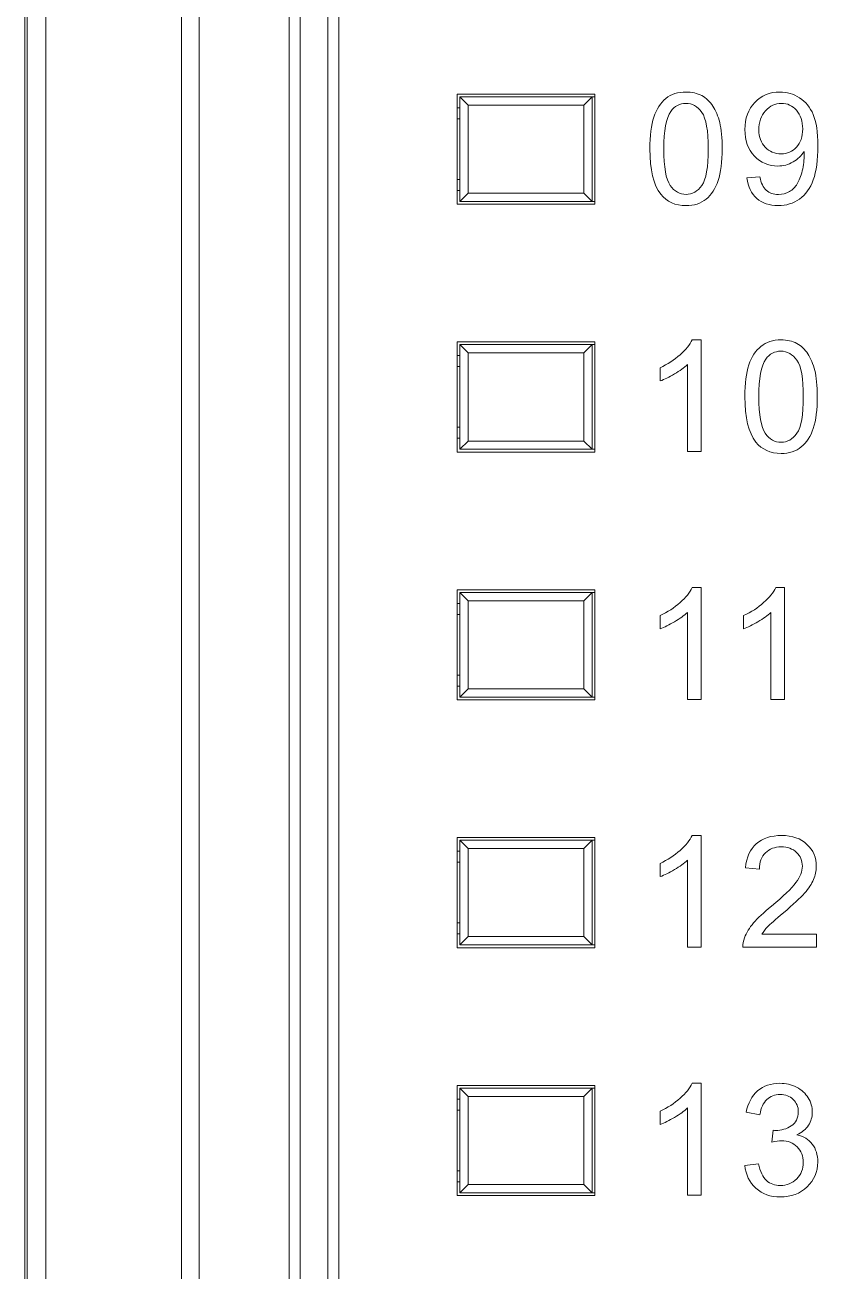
# Model space of a CAD drawing. Header units: millimetres. Extents: x 33157 to 59611, y -29750 to 1750.
# Drawn here: x 53530.02 to 53544.43, y -3994.32 to -3971.69 of the extents above; entities that cross this region are included whole.
import ezdxf

# ---------------------------------------------------------------- set-up
doc = ezdxf.new("R2010")
doc.units = ezdxf.units.MM
doc.layers.get('0').update_dxf_attribs({"lineweight": 18})

msp = doc.modelspace()

# ---------------------------------------------------------------- linework, layer by layer
at = {"lineweight": 9}
for p, q in [((53530.02, -3917.698), (53530.02, -4016.198)), ((53530.058, -3918.362), (53530.058, -4015.533)), ((53530.399, -3918.362), (53530.399, -4015.533)), ((53532.866, -3922.678), (53532.866, -4011.217)), ((53533.182, -3922.678), (53533.182, -4011.217)), ((53534.82, -3922.948), (53534.82, -4010.948)), ((53535.02, -3922.948), (53535.02, -4010.948)), ((53535.52, -3922.948), (53535.52, -4010.948)), ((53535.72, -3922.948), (53535.72, -4010.948)), ((53537.87, -3972.948), (53537.87, -3974.948)), ((53537.92, -3972.998), (53537.92, -3974.898)), ((53540.32, -3972.998), (53540.32, -3974.898)), ((53540.37, -3972.948), (53540.37, -3974.948)), ((53538.07, -3973.148), (53538.07, -3974.748)), ((53540.17, -3973.148), (53540.17, -3974.748)), ((53537.87, -3977.448), (53537.87, -3979.448)), ((53537.92, -3977.498), (53537.92, -3979.398)), ((53538.07, -3977.648), (53538.07, -3979.248)), ((53540.17, -3977.648), (53540.17, -3979.248)), ((53540.32, -3977.498), (53540.32, -3979.398)), ((53540.37, -3977.448), (53540.37, -3979.448)), ((53537.87, -3981.948), (53537.87, -3983.948)), ((53540.37, -3981.948), (53540.37, -3983.948)), ((53537.92, -3981.998), (53537.92, -3983.898)), ((53538.07, -3982.148), (53538.07, -3983.748)), ((53540.17, -3982.148), (53540.17, -3983.748)), ((53540.32, -3981.998), (53540.32, -3983.898)), ((53537.87, -3986.448), (53537.87, -3988.448)), ((53540.37, -3986.448), (53540.37, -3988.448)), ((53537.92, -3986.498), (53537.92, -3988.398)), ((53538.07, -3986.648), (53538.07, -3988.248)), ((53540.17, -3986.648), (53540.17, -3988.248)), ((53540.32, -3986.498), (53540.32, -3988.398)), ((53537.87, -3990.948), (53537.87, -3992.948)), ((53537.92, -3990.998), (53537.92, -3992.898)), ((53540.32, -3990.998), (53540.32, -3992.898)), ((53540.37, -3990.948), (53540.37, -3992.948)), ((53538.07, -3991.148), (53538.07, -3992.748)), ((53540.17, -3991.148), (53540.17, -3992.748))]:
    msp.add_line(p, q, dxfattribs=at)
for points in [[(53540.37, -3972.948), (53540.37, -3972.948), (53537.87, -3972.948), (53537.87, -3972.948)], [(53537.92, -3972.998), (53537.92, -3972.998), (53540.37, -3972.998), (53540.37, -3972.998)], [(53537.92, -3972.998), (53537.92, -3972.998), (53538.07, -3973.148), (53538.07, -3973.148)], [(53540.32, -3972.998), (53540.32, -3972.998), (53540.17, -3973.148), (53540.17, -3973.148)], [(53537.92, -3973.198), (53537.92, -3973.198), (53537.87, -3973.198), (53537.87, -3973.198)], [(53540.17, -3973.148), (53540.17, -3973.148), (53538.07, -3973.148), (53538.07, -3973.148)], [(53537.92, -3973.398), (53537.92, -3973.398), (53537.87, -3973.398), (53537.87, -3973.398)], [(53537.87, -3974.498), (53537.87, -3974.498), (53537.92, -3974.498), (53537.92, -3974.498)], [(53537.87, -3974.698), (53537.87, -3974.698), (53537.92, -3974.698), (53537.92, -3974.698)], [(53537.92, -3974.898), (53537.92, -3974.898), (53540.37, -3974.898), (53540.37, -3974.898)], [(53537.92, -3974.898), (53537.92, -3974.898), (53538.07, -3974.748), (53538.07, -3974.748)], [(53538.07, -3974.748), (53538.07, -3974.748), (53540.17, -3974.748), (53540.17, -3974.748)], [(53540.32, -3974.898), (53540.32, -3974.898), (53540.17, -3974.748), (53540.17, -3974.748)], [(53537.87, -3974.948), (53537.87, -3974.948), (53540.37, -3974.948), (53540.37, -3974.948)], [(53540.37, -3977.448), (53540.37, -3977.448), (53537.87, -3977.448), (53537.87, -3977.448)], [(53537.92, -3977.498), (53537.92, -3977.498), (53540.37, -3977.498), (53540.37, -3977.498)], [(53537.92, -3977.498), (53537.92, -3977.498), (53538.07, -3977.648), (53538.07, -3977.648)], [(53540.17, -3977.648), (53540.17, -3977.648), (53538.07, -3977.648), (53538.07, -3977.648)], [(53540.32, -3977.498), (53540.32, -3977.498), (53540.17, -3977.648), (53540.17, -3977.648)], [(53537.92, -3977.698), (53537.92, -3977.698), (53537.87, -3977.698), (53537.87, -3977.698)], [(53537.92, -3977.898), (53537.92, -3977.898), (53537.87, -3977.898), (53537.87, -3977.898)], [(53537.87, -3978.998), (53537.87, -3978.998), (53537.92, -3978.998), (53537.92, -3978.998)], [(53537.87, -3979.198), (53537.87, -3979.198), (53537.92, -3979.198), (53537.92, -3979.198)], [(53537.87, -3979.448), (53537.87, -3979.448), (53540.37, -3979.448), (53540.37, -3979.448)], [(53537.92, -3979.398), (53537.92, -3979.398), (53540.37, -3979.398), (53540.37, -3979.398)], [(53537.92, -3979.398), (53537.92, -3979.398), (53538.07, -3979.248), (53538.07, -3979.248)], [(53538.07, -3979.248), (53538.07, -3979.248), (53540.17, -3979.248), (53540.17, -3979.248)], [(53540.32, -3979.398), (53540.32, -3979.398), (53540.17, -3979.248), (53540.17, -3979.248)], [(53540.37, -3981.948), (53540.37, -3981.948), (53537.87, -3981.948), (53537.87, -3981.948)], [(53537.92, -3981.998), (53537.92, -3981.998), (53540.37, -3981.998), (53540.37, -3981.998)], [(53537.92, -3981.998), (53537.92, -3981.998), (53538.07, -3982.148), (53538.07, -3982.148)], [(53540.17, -3982.148), (53540.17, -3982.148), (53538.07, -3982.148), (53538.07, -3982.148)], [(53540.32, -3981.998), (53540.32, -3981.998), (53540.17, -3982.148), (53540.17, -3982.148)], [(53537.92, -3982.198), (53537.92, -3982.198), (53537.87, -3982.198), (53537.87, -3982.198)], [(53537.92, -3982.398), (53537.92, -3982.398), (53537.87, -3982.398), (53537.87, -3982.398)], [(53537.87, -3983.498), (53537.87, -3983.498), (53537.92, -3983.498), (53537.92, -3983.498)], [(53537.87, -3983.698), (53537.87, -3983.698), (53537.92, -3983.698), (53537.92, -3983.698)], [(53537.92, -3983.898), (53537.92, -3983.898), (53538.07, -3983.748), (53538.07, -3983.748)], [(53538.07, -3983.748), (53538.07, -3983.748), (53540.17, -3983.748), (53540.17, -3983.748)], [(53540.32, -3983.898), (53540.32, -3983.898), (53540.17, -3983.748), (53540.17, -3983.748)], [(53537.87, -3983.948), (53537.87, -3983.948), (53540.37, -3983.948), (53540.37, -3983.948)], [(53537.92, -3983.898), (53537.92, -3983.898), (53540.37, -3983.898), (53540.37, -3983.898)], [(53540.37, -3986.448), (53540.37, -3986.448), (53537.87, -3986.448), (53537.87, -3986.448)], [(53537.92, -3986.698), (53537.92, -3986.698), (53537.87, -3986.698), (53537.87, -3986.698)], [(53537.92, -3986.498), (53537.92, -3986.498), (53540.37, -3986.498), (53540.37, -3986.498)], [(53537.92, -3986.498), (53537.92, -3986.498), (53538.07, -3986.648), (53538.07, -3986.648)], [(53540.17, -3986.648), (53540.17, -3986.648), (53538.07, -3986.648), (53538.07, -3986.648)], [(53540.32, -3986.498), (53540.32, -3986.498), (53540.17, -3986.648), (53540.17, -3986.648)], [(53537.92, -3986.898), (53537.92, -3986.898), (53537.87, -3986.898), (53537.87, -3986.898)], [(53537.87, -3987.998), (53537.87, -3987.998), (53537.92, -3987.998), (53537.92, -3987.998)], [(53537.87, -3988.198), (53537.87, -3988.198), (53537.92, -3988.198), (53537.92, -3988.198)], [(53537.92, -3988.398), (53537.92, -3988.398), (53538.07, -3988.248), (53538.07, -3988.248)], [(53538.07, -3988.248), (53538.07, -3988.248), (53540.17, -3988.248), (53540.17, -3988.248)], [(53540.32, -3988.398), (53540.32, -3988.398), (53540.17, -3988.248), (53540.17, -3988.248)], [(53537.87, -3988.448), (53537.87, -3988.448), (53540.37, -3988.448), (53540.37, -3988.448)], [(53537.92, -3988.398), (53537.92, -3988.398), (53540.37, -3988.398), (53540.37, -3988.398)], [(53540.37, -3990.948), (53540.37, -3990.948), (53537.87, -3990.948), (53537.87, -3990.948)], [(53537.92, -3990.998), (53537.92, -3990.998), (53540.37, -3990.998), (53540.37, -3990.998)], [(53537.92, -3990.998), (53537.92, -3990.998), (53538.07, -3991.148), (53538.07, -3991.148)], [(53540.32, -3990.998), (53540.32, -3990.998), (53540.17, -3991.148), (53540.17, -3991.148)], [(53537.92, -3991.198), (53537.92, -3991.198), (53537.87, -3991.198), (53537.87, -3991.198)], [(53540.17, -3991.148), (53540.17, -3991.148), (53538.07, -3991.148), (53538.07, -3991.148)], [(53537.92, -3991.398), (53537.92, -3991.398), (53537.87, -3991.398), (53537.87, -3991.398)], [(53537.87, -3992.498), (53537.87, -3992.498), (53537.92, -3992.498), (53537.92, -3992.498)], [(53537.87, -3992.698), (53537.87, -3992.698), (53537.92, -3992.698), (53537.92, -3992.698)], [(53537.92, -3992.898), (53537.92, -3992.898), (53538.07, -3992.748), (53538.07, -3992.748)], [(53538.07, -3992.748), (53538.07, -3992.748), (53540.17, -3992.748), (53540.17, -3992.748)], [(53540.32, -3992.898), (53540.32, -3992.898), (53540.17, -3992.748), (53540.17, -3992.748)], [(53537.87, -3992.948), (53537.87, -3992.948), (53540.37, -3992.948), (53540.37, -3992.948)], [(53537.92, -3992.898), (53537.92, -3992.898), (53540.37, -3992.898), (53540.37, -3992.898)]]:
    msp.add_open_spline(points, degree=3, dxfattribs=at)
for points, knots in [([(53541.37, -3973.943), (53541.37, -3973.705), (53541.394, -3973.512), (53541.443, -3973.366), (53541.492, -3973.22), (53541.565, -3973.108), (53541.662, -3973.029), (53541.759, -3972.95), (53541.88, -3972.911), (53542.027, -3972.911), (53542.135, -3972.911), (53542.23, -3972.933), (53542.313, -3972.977), (53542.395, -3973.021), (53542.462, -3973.084), (53542.515, -3973.166), (53542.568, -3973.248), (53542.609, -3973.348), (53542.639, -3973.466), (53542.67, -3973.584), (53542.685, -3973.743), (53542.685, -3973.943), (53542.685, -3974.18), (53542.66, -3974.372), (53542.612, -3974.518), (53542.563, -3974.664), (53542.49, -3974.777), (53542.394, -3974.856), (53542.297, -3974.935), (53542.175, -3974.974), (53542.027, -3974.974), (53541.833, -3974.974), (53541.68, -3974.905), (53541.569, -3974.767), (53541.436, -3974.597), (53541.37, -3974.323), (53541.37, -3973.943)], [0, 0, 0, 0, 140855.85434, 140855.85434, 140855.85434, 281711.70868, 281711.70868, 281711.70868, 422567.56302, 422567.56302, 422567.56302, 563423.41736, 563423.41736, 563423.41736, 704279.271699, 704279.271699, 704279.271699, 845135.126039, 845135.126039, 845135.126039, 985990.980379, 985990.980379, 985990.980379, 1126846.834719, 1126846.834719, 1126846.834719, 1267702.689059, 1267702.689059, 1267702.689059, 1408558.543399, 1408558.543399, 1408558.543399, 1549414.397739, 1549414.397739, 1549414.397739, 1690270.252079, 1690270.252079, 1690270.252079, 1690270.252079]), ([(53541.624, -3973.944), (53541.624, -3974.277), (53541.662, -3974.498), (53541.74, -3974.607), (53541.817, -3974.717), (53541.913, -3974.771), (53542.027, -3974.771), (53542.141, -3974.771), (53542.237, -3974.716), (53542.315, -3974.607), (53542.392, -3974.497), (53542.431, -3974.276), (53542.431, -3973.944), (53542.431, -3973.612), (53542.392, -3973.391), (53542.315, -3973.282), (53542.237, -3973.172), (53542.141, -3973.117), (53542.024, -3973.117), (53541.911, -3973.117), (53541.819, -3973.166), (53541.751, -3973.262), (53541.666, -3973.385), (53541.624, -3973.613), (53541.624, -3973.944)], [0, 0, 0, 0, 144135.000901, 144135.000901, 144135.000901, 288270.001802, 288270.001802, 288270.001802, 432405.002703, 432405.002703, 432405.002703, 576540.003603, 576540.003603, 576540.003603, 720675.004504, 720675.004504, 720675.004504, 864810.005405, 864810.005405, 864810.005405, 1008945.006306, 1008945.006306, 1008945.006306, 1153080.007207, 1153080.007207, 1153080.007207, 1153080.007207]), ([(53543.133, -3974.472), (53543.133, -3974.472), (53543.37, -3974.452), (53543.37, -3974.452), (53543.39, -3974.564), (53543.429, -3974.645), (53543.485, -3974.695), (53543.542, -3974.746), (53543.615, -3974.771), (53543.705, -3974.771), (53543.781, -3974.771), (53543.848, -3974.754), (53543.905, -3974.719), (53543.963, -3974.684), (53544.01, -3974.637), (53544.047, -3974.578), (53544.083, -3974.52), (53544.113, -3974.441), (53544.138, -3974.342), (53544.163, -3974.243), (53544.175, -3974.141), (53544.175, -3974.038), (53544.175, -3974.028), (53544.175, -3974.011), (53544.174, -3973.989), (53544.125, -3974.068), (53544.057, -3974.132), (53543.971, -3974.181), (53543.886, -3974.23), (53543.793, -3974.255), (53543.693, -3974.255), (53543.526, -3974.255), (53543.385, -3974.194), (53543.269, -3974.073), (53543.154, -3973.952), (53543.096, -3973.792), (53543.096, -3973.593), (53543.096, -3973.388), (53543.156, -3973.224), (53543.277, -3973.099), (53543.397, -3972.974), (53543.548, -3972.911), (53543.731, -3972.911), (53543.861, -3972.911), (53543.981, -3972.947), (53544.09, -3973.018), (53544.199, -3973.088), (53544.281, -3973.189), (53544.338, -3973.32), (53544.394, -3973.451), (53544.422, -3973.64), (53544.422, -3973.888), (53544.422, -3974.147), (53544.395, -3974.352), (53544.339, -3974.505), (53544.283, -3974.658), (53544.199, -3974.775), (53544.088, -3974.854), (53543.978, -3974.934), (53543.849, -3974.974), (53543.7, -3974.974), (53543.542, -3974.974), (53543.413, -3974.931), (53543.313, -3974.843), (53543.213, -3974.755), (53543.153, -3974.631), (53543.133, -3974.472)], [0, 0, 0, 0, 137879.597773, 137879.597773, 137879.597773, 275759.195546, 275759.195546, 275759.195546, 413638.793319, 413638.793319, 413638.793319, 551518.391092, 551518.391092, 551518.391092, 689397.988865, 689397.988865, 689397.988865, 827277.586638, 827277.586638, 827277.586638, 965157.184411, 965157.184411, 965157.184411, 1103036.782185, 1103036.782185, 1103036.782185, 1240916.379958, 1240916.379958, 1240916.379958, 1378795.977731, 1378795.977731, 1378795.977731, 1516675.575504, 1516675.575504, 1516675.575504, 1654555.173277, 1654555.173277, 1654555.173277, 1792434.77105, 1792434.77105, 1792434.77105, 1930314.368823, 1930314.368823, 1930314.368823, 2068193.966596, 2068193.966596, 2068193.966596, 2206073.564369, 2206073.564369, 2206073.564369, 2343953.162142, 2343953.162142, 2343953.162142, 2481832.759915, 2481832.759915, 2481832.759915, 2619712.357688, 2619712.357688, 2619712.357688, 2757591.955461, 2757591.955461, 2757591.955461, 2895471.553234, 2895471.553234, 2895471.553234, 3033351.151007, 3033351.151007, 3033351.151007, 3033351.151007]), ([(53544.146, -3973.581), (53544.146, -3973.439), (53544.108, -3973.326), (53544.033, -3973.243), (53543.958, -3973.159), (53543.867, -3973.117), (53543.76, -3973.117), (53543.649, -3973.117), (53543.553, -3973.162), (53543.472, -3973.252), (53543.39, -3973.342), (53543.35, -3973.458), (53543.35, -3973.601), (53543.35, -3973.73), (53543.389, -3973.834), (53543.465, -3973.914), (53543.542, -3973.995), (53543.638, -3974.035), (53543.753, -3974.035), (53543.867, -3974.035), (53543.961, -3973.995), (53544.035, -3973.914), (53544.109, -3973.834), (53544.146, -3973.723), (53544.146, -3973.581)], [0, 0, 0, 0, 144138.935272, 144138.935272, 144138.935272, 288277.870544, 288277.870544, 288277.870544, 432416.805816, 432416.805816, 432416.805816, 576555.741088, 576555.741088, 576555.741088, 720694.67636, 720694.67636, 720694.67636, 864833.611632, 864833.611632, 864833.611632, 1008972.546904, 1008972.546904, 1008972.546904, 1153111.482176, 1153111.482176, 1153111.482176, 1153111.482176]), ([(53542.301, -3979.441), (53542.301, -3979.441), (53542.053, -3979.441), (53542.053, -3979.441), (53542.053, -3979.441), (53542.053, -3977.859), (53542.053, -3977.859), (53541.993, -3977.917), (53541.914, -3977.973), (53541.817, -3978.03), (53541.72, -3978.087), (53541.633, -3978.13), (53541.556, -3978.158), (53541.556, -3978.158), (53541.556, -3977.918), (53541.556, -3977.918), (53541.695, -3977.854), (53541.816, -3977.775), (53541.92, -3977.681), (53542.024, -3977.589), (53542.098, -3977.499), (53542.141, -3977.411), (53542.141, -3977.411), (53542.301, -3977.411), (53542.301, -3977.411), (53542.301, -3977.411), (53542.301, -3979.441), (53542.301, -3979.441)], [0, 0, 0, 0, 142820.910381, 142820.910381, 142820.910381, 285641.820763, 285641.820763, 285641.820763, 428462.731144, 428462.731144, 428462.731144, 571283.641526, 571283.641526, 571283.641526, 714104.551907, 714104.551907, 714104.551907, 856925.462289, 856925.462289, 856925.462289, 999746.37267, 999746.37267, 999746.37267, 1142567.283052, 1142567.283052, 1142567.283052, 1285388.193433, 1285388.193433, 1285388.193433, 1285388.193433]), ([(53543.096, -3978.443), (53543.096, -3978.205), (53543.12, -3978.012), (53543.169, -3977.866), (53543.219, -3977.72), (53543.292, -3977.608), (53543.389, -3977.529), (53543.485, -3977.45), (53543.607, -3977.411), (53543.754, -3977.411), (53543.862, -3977.411), (53543.957, -3977.433), (53544.039, -3977.477), (53544.121, -3977.521), (53544.189, -3977.584), (53544.241, -3977.666), (53544.294, -3977.748), (53544.335, -3977.848), (53544.366, -3977.966), (53544.396, -3978.084), (53544.411, -3978.243), (53544.411, -3978.443), (53544.411, -3978.68), (53544.387, -3978.872), (53544.338, -3979.018), (53544.29, -3979.164), (53544.217, -3979.277), (53544.12, -3979.356), (53544.024, -3979.435), (53543.901, -3979.474), (53543.754, -3979.474), (53543.559, -3979.474), (53543.406, -3979.405), (53543.295, -3979.267), (53543.162, -3979.097), (53543.096, -3978.823), (53543.096, -3978.443)], [0, 0, 0, 0, 140866.482688, 140866.482688, 140866.482688, 281732.965377, 281732.965377, 281732.965377, 422599.448065, 422599.448065, 422599.448065, 563465.930753, 563465.930753, 563465.930753, 704332.413441, 704332.413441, 704332.413441, 845198.89613, 845198.89613, 845198.89613, 986065.378818, 986065.378818, 986065.378818, 1126931.861506, 1126931.861506, 1126931.861506, 1267798.344194, 1267798.344194, 1267798.344194, 1408664.826883, 1408664.826883, 1408664.826883, 1549531.309571, 1549531.309571, 1549531.309571, 1690397.792259, 1690397.792259, 1690397.792259, 1690397.792259]), ([(53543.35, -3978.444), (53543.35, -3978.777), (53543.389, -3978.998), (53543.466, -3979.107), (53543.544, -3979.217), (53543.64, -3979.271), (53543.754, -3979.271), (53543.867, -3979.271), (53543.963, -3979.216), (53544.041, -3979.107), (53544.119, -3978.997), (53544.157, -3978.776), (53544.157, -3978.444), (53544.157, -3978.112), (53544.119, -3977.891), (53544.041, -3977.782), (53543.964, -3977.672), (53543.867, -3977.617), (53543.751, -3977.617), (53543.637, -3977.617), (53543.546, -3977.666), (53543.477, -3977.762), (53543.392, -3977.885), (53543.35, -3978.113), (53543.35, -3978.444)], [0, 0, 0, 0, 144145.877373, 144145.877373, 144145.877373, 288291.754746, 288291.754746, 288291.754746, 432437.63212, 432437.63212, 432437.63212, 576583.509493, 576583.509493, 576583.509493, 720729.386866, 720729.386866, 720729.386866, 864875.264239, 864875.264239, 864875.264239, 1009021.141612, 1009021.141612, 1009021.141612, 1153167.018986, 1153167.018986, 1153167.018986, 1153167.018986]), ([(53542.301, -3983.941), (53542.301, -3983.941), (53542.053, -3983.941), (53542.053, -3983.941), (53542.053, -3983.941), (53542.053, -3982.359), (53542.053, -3982.359), (53541.993, -3982.417), (53541.914, -3982.473), (53541.817, -3982.53), (53541.72, -3982.587), (53541.633, -3982.63), (53541.556, -3982.658), (53541.556, -3982.658), (53541.556, -3982.418), (53541.556, -3982.418), (53541.695, -3982.354), (53541.816, -3982.275), (53541.92, -3982.181), (53542.024, -3982.089), (53542.098, -3981.999), (53542.141, -3981.911), (53542.141, -3981.911), (53542.301, -3981.911), (53542.301, -3981.911), (53542.301, -3981.911), (53542.301, -3983.941), (53542.301, -3983.941)], [0, 0, 0, 0, 142827.013105, 142827.013105, 142827.013105, 285654.026211, 285654.026211, 285654.026211, 428481.039316, 428481.039316, 428481.039316, 571308.052421, 571308.052421, 571308.052421, 714135.065527, 714135.065527, 714135.065527, 856962.078632, 856962.078632, 856962.078632, 999789.091737, 999789.091737, 999789.091737, 1142616.104843, 1142616.104843, 1142616.104843, 1285443.117948, 1285443.117948, 1285443.117948, 1285443.117948]), ([(53543.818, -3983.941), (53543.818, -3983.941), (53543.57, -3983.941), (53543.57, -3983.941), (53543.57, -3983.941), (53543.57, -3982.359), (53543.57, -3982.359), (53543.51, -3982.417), (53543.431, -3982.473), (53543.334, -3982.53), (53543.238, -3982.587), (53543.15, -3982.63), (53543.073, -3982.658), (53543.073, -3982.658), (53543.073, -3982.418), (53543.073, -3982.418), (53543.212, -3982.354), (53543.333, -3982.275), (53543.437, -3982.181), (53543.541, -3982.089), (53543.615, -3981.999), (53543.658, -3981.911), (53543.658, -3981.911), (53543.818, -3981.911), (53543.818, -3981.911), (53543.818, -3981.911), (53543.818, -3983.941), (53543.818, -3983.941)], [0, 0, 0, 0, 142830.907106, 142830.907106, 142830.907106, 285661.814213, 285661.814213, 285661.814213, 428492.721319, 428492.721319, 428492.721319, 571323.628425, 571323.628425, 571323.628425, 714154.535531, 714154.535531, 714154.535531, 856985.442638, 856985.442638, 856985.442638, 999816.349744, 999816.349744, 999816.349744, 1142647.25685, 1142647.25685, 1142647.25685, 1285478.163956, 1285478.163956, 1285478.163956, 1285478.163956]), ([(53542.301, -3988.441), (53542.301, -3988.441), (53542.053, -3988.441), (53542.053, -3988.441), (53542.053, -3988.441), (53542.053, -3986.859), (53542.053, -3986.859), (53541.993, -3986.917), (53541.914, -3986.973), (53541.817, -3987.03), (53541.72, -3987.087), (53541.633, -3987.13), (53541.556, -3987.158), (53541.556, -3987.158), (53541.556, -3986.918), (53541.556, -3986.918), (53541.695, -3986.854), (53541.816, -3986.775), (53541.92, -3986.681), (53542.024, -3986.589), (53542.098, -3986.499), (53542.141, -3986.411), (53542.141, -3986.411), (53542.301, -3986.411), (53542.301, -3986.411), (53542.301, -3986.411), (53542.301, -3988.441), (53542.301, -3988.441)], [0, 0, 0, 0, 142833.116437, 142833.116437, 142833.116437, 285666.232874, 285666.232874, 285666.232874, 428499.349312, 428499.349312, 428499.349312, 571332.465749, 571332.465749, 571332.465749, 714165.582186, 714165.582186, 714165.582186, 856998.698623, 856998.698623, 856998.698623, 999831.81506, 999831.81506, 999831.81506, 1142664.931498, 1142664.931498, 1142664.931498, 1285498.047935, 1285498.047935, 1285498.047935, 1285498.047935]), ([(53544.397, -3988.203), (53544.397, -3988.203), (53544.397, -3988.441), (53544.397, -3988.441), (53544.397, -3988.441), (53543.059, -3988.441), (53543.059, -3988.441), (53543.057, -3988.381), (53543.067, -3988.323), (53543.088, -3988.268), (53543.123, -3988.177), (53543.178, -3988.087), (53543.254, -3987.999), (53543.329, -3987.911), (53543.437, -3987.81), (53543.578, -3987.695), (53543.797, -3987.514), (53543.945, -3987.372), (53544.023, -3987.267), (53544.101, -3987.161), (53544.14, -3987.061), (53544.14, -3986.967), (53544.14, -3986.869), (53544.105, -3986.786), (53544.034, -3986.719), (53543.964, -3986.651), (53543.872, -3986.617), (53543.758, -3986.617), (53543.638, -3986.617), (53543.542, -3986.653), (53543.47, -3986.725), (53543.398, -3986.796), (53543.362, -3986.894), (53543.361, -3987.021), (53543.361, -3987.021), (53543.107, -3986.996), (53543.107, -3986.996), (53543.125, -3986.806), (53543.191, -3986.661), (53543.304, -3986.561), (53543.419, -3986.461), (53543.572, -3986.411), (53543.764, -3986.411), (53543.958, -3986.411), (53544.112, -3986.465), (53544.224, -3986.573), (53544.338, -3986.68), (53544.394, -3986.814), (53544.394, -3986.973), (53544.394, -3987.054), (53544.378, -3987.133), (53544.344, -3987.211), (53544.311, -3987.29), (53544.256, -3987.372), (53544.18, -3987.459), (53544.103, -3987.545), (53543.975, -3987.664), (53543.797, -3987.814), (53543.648, -3987.94), (53543.552, -3988.024), (53543.51, -3988.069), (53543.468, -3988.114), (53543.433, -3988.158), (53543.405, -3988.203), (53543.405, -3988.203), (53544.397, -3988.203), (53544.397, -3988.203)], [0, 0, 0, 0, 137895.779059, 137895.779059, 137895.779059, 275791.558119, 275791.558119, 275791.558119, 413687.337178, 413687.337178, 413687.337178, 551583.116238, 551583.116238, 551583.116238, 689478.895297, 689478.895297, 689478.895297, 827374.674357, 827374.674357, 827374.674357, 965270.453416, 965270.453416, 965270.453416, 1103166.232475, 1103166.232475, 1103166.232475, 1241062.011535, 1241062.011535, 1241062.011535, 1378957.790594, 1378957.790594, 1378957.790594, 1516853.569654, 1516853.569654, 1516853.569654, 1654749.348713, 1654749.348713, 1654749.348713, 1792645.127773, 1792645.127773, 1792645.127773, 1930540.906832, 1930540.906832, 1930540.906832, 2068436.685891, 2068436.685891, 2068436.685891, 2206332.464951, 2206332.464951, 2206332.464951, 2344228.24401, 2344228.24401, 2344228.24401, 2482124.02307, 2482124.02307, 2482124.02307, 2620019.802129, 2620019.802129, 2620019.802129, 2757915.581189, 2757915.581189, 2757915.581189, 2895811.360248, 2895811.360248, 2895811.360248, 3033707.139307, 3033707.139307, 3033707.139307, 3033707.139307]), ([(53542.301, -3992.941), (53542.301, -3992.941), (53542.053, -3992.941), (53542.053, -3992.941), (53542.053, -3992.941), (53542.053, -3991.359), (53542.053, -3991.359), (53541.993, -3991.417), (53541.914, -3991.473), (53541.817, -3991.53), (53541.72, -3991.587), (53541.633, -3991.63), (53541.556, -3991.658), (53541.556, -3991.658), (53541.556, -3991.418), (53541.556, -3991.418), (53541.695, -3991.354), (53541.816, -3991.275), (53541.92, -3991.181), (53542.024, -3991.089), (53542.098, -3990.999), (53542.141, -3990.911), (53542.141, -3990.911), (53542.301, -3990.911), (53542.301, -3990.911), (53542.301, -3990.911), (53542.301, -3992.941), (53542.301, -3992.941)], [0, 0, 0, 0, 142839.220377, 142839.220377, 142839.220377, 285678.440754, 285678.440754, 285678.440754, 428517.661131, 428517.661131, 428517.661131, 571356.881508, 571356.881508, 571356.881508, 714196.101885, 714196.101885, 714196.101885, 857035.322262, 857035.322262, 857035.322262, 999874.542639, 999874.542639, 999874.542639, 1142713.763016, 1142713.763016, 1142713.763016, 1285552.983393, 1285552.983393, 1285552.983393, 1285552.983393]), ([(53543.096, -3992.404), (53543.096, -3992.404), (53543.344, -3992.37), (53543.344, -3992.37), (53543.373, -3992.512), (53543.421, -3992.613), (53543.489, -3992.675), (53543.557, -3992.737), (53543.641, -3992.768), (53543.74, -3992.768), (53543.858, -3992.768), (53543.957, -3992.728), (53544.037, -3992.647), (53544.117, -3992.566), (53544.157, -3992.466), (53544.157, -3992.346), (53544.157, -3992.233), (53544.12, -3992.139), (53544.045, -3992.064), (53543.971, -3991.99), (53543.876, -3991.953), (53543.761, -3991.953), (53543.714, -3991.953), (53543.656, -3991.963), (53543.586, -3991.981), (53543.586, -3991.981), (53543.613, -3991.764), (53543.613, -3991.764), (53543.63, -3991.766), (53543.643, -3991.767), (53543.653, -3991.767), (53543.76, -3991.767), (53543.855, -3991.739), (53543.94, -3991.684), (53544.024, -3991.629), (53544.067, -3991.544), (53544.067, -3991.43), (53544.067, -3991.339), (53544.036, -3991.264), (53543.974, -3991.204), (53543.913, -3991.144), (53543.833, -3991.115), (53543.736, -3991.115), (53543.639, -3991.115), (53543.558, -3991.145), (53543.494, -3991.206), (53543.429, -3991.267), (53543.388, -3991.359), (53543.37, -3991.481), (53543.37, -3991.481), (53543.121, -3991.436), (53543.121, -3991.436), (53543.152, -3991.27), (53543.221, -3991.14), (53543.328, -3991.049), (53543.436, -3990.957), (53543.57, -3990.911), (53543.73, -3990.911), (53543.84, -3990.911), (53543.941, -3990.935), (53544.034, -3990.982), (53544.127, -3991.029), (53544.198, -3991.094), (53544.247, -3991.175), (53544.296, -3991.257), (53544.321, -3991.344), (53544.321, -3991.435), (53544.321, -3991.522), (53544.297, -3991.601), (53544.251, -3991.673), (53544.204, -3991.744), (53544.134, -3991.801), (53544.042, -3991.844), (53544.162, -3991.871), (53544.254, -3991.928), (53544.321, -3992.015), (53544.387, -3992.102), (53544.42, -3992.211), (53544.42, -3992.341), (53544.42, -3992.518), (53544.355, -3992.668), (53544.227, -3992.791), (53544.098, -3992.913), (53543.935, -3992.974), (53543.739, -3992.974), (53543.561, -3992.974), (53543.414, -3992.921), (53543.297, -3992.815), (53543.179, -3992.71), (53543.112, -3992.573), (53543.096, -3992.404)], [0, 0, 0, 0, 136948.78176, 136948.78176, 136948.78176, 273897.563519, 273897.563519, 273897.563519, 410846.345279, 410846.345279, 410846.345279, 547795.127038, 547795.127038, 547795.127038, 684743.908798, 684743.908798, 684743.908798, 821692.690557, 821692.690557, 821692.690557, 958641.472317, 958641.472317, 958641.472317, 1095590.254076, 1095590.254076, 1095590.254076, 1232539.035836, 1232539.035836, 1232539.035836, 1369487.817595, 1369487.817595, 1369487.817595, 1506436.599355, 1506436.599355, 1506436.599355, 1643385.381114, 1643385.381114, 1643385.381114, 1780334.162874, 1780334.162874, 1780334.162874, 1917282.944633, 1917282.944633, 1917282.944633, 2054231.726393, 2054231.726393, 2054231.726393, 2191180.508152, 2191180.508152, 2191180.508152, 2328129.289912, 2328129.289912, 2328129.289912, 2465078.071671, 2465078.071671, 2465078.071671, 2602026.853431, 2602026.853431, 2602026.853431, 2738975.63519, 2738975.63519, 2738975.63519, 2875924.41695, 2875924.41695, 2875924.41695, 3012873.198709, 3012873.198709, 3012873.198709, 3149821.980469, 3149821.980469, 3149821.980469, 3286770.762228, 3286770.762228, 3286770.762228, 3423719.543988, 3423719.543988, 3423719.543988, 3560668.325747, 3560668.325747, 3560668.325747, 3697617.107507, 3697617.107507, 3697617.107507, 3834565.889266, 3834565.889266, 3834565.889266, 3971514.671026, 3971514.671026, 3971514.671026, 4108463.452785, 4108463.452785, 4108463.452785, 4108463.452785])]:
    msp.add_open_spline(points, degree=3, knots=knots)

doc.saveas('drawing.dxf')
